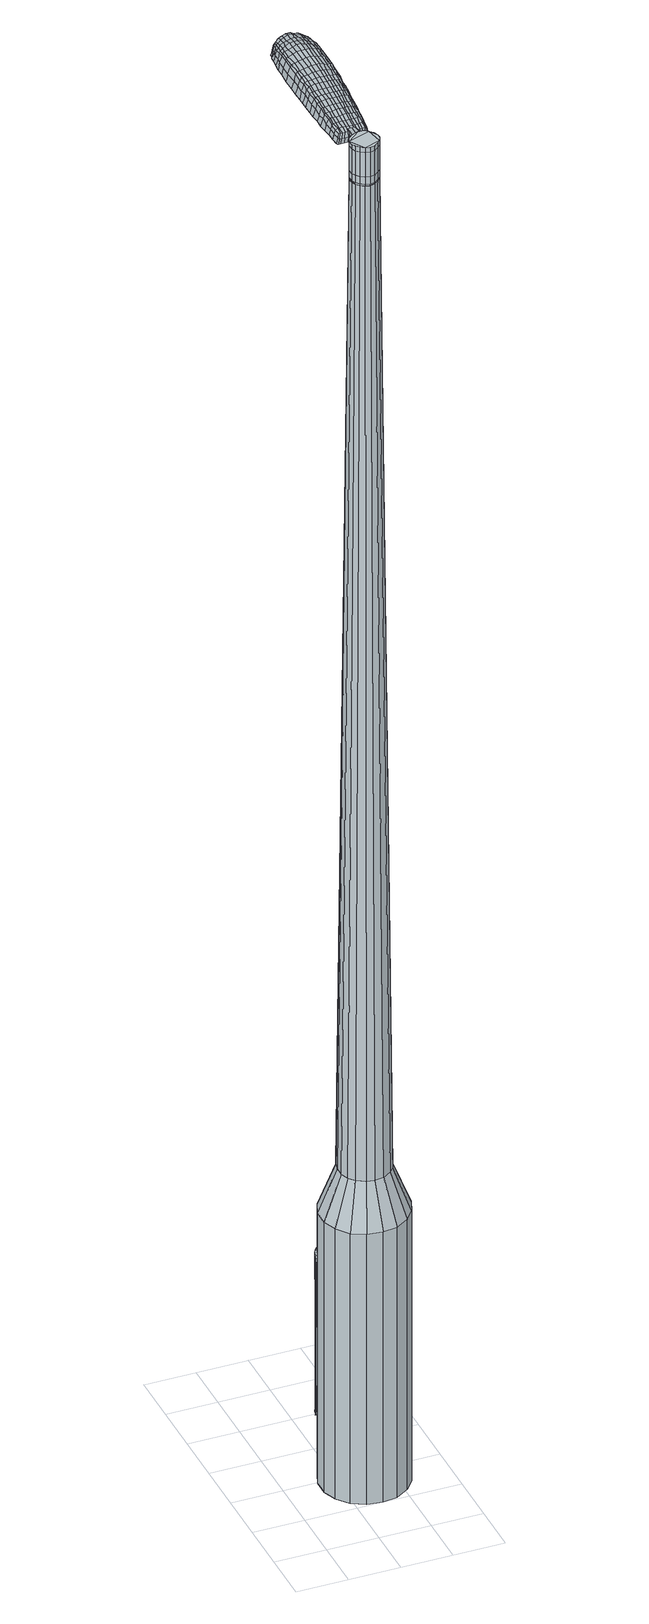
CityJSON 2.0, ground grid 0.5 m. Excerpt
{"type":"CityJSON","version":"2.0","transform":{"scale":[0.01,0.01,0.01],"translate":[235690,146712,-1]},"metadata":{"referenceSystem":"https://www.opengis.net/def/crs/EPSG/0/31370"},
"CityObjects":{
"object1":{"type":"GenericCityObject","attributes":{"cluster":650,"mean_distance_to_centroid":0.314,"new_centroid_x":235690.76,"new_centroid_y":146712.9,"mean_distance_to_camera":8.5,"H1":5.84,"H2":6.39,"Z_final":112.49,"cluster2":-1,"proj_x":235693.69,"proj_y":146712.89,"id_line":94914,"bearing_l":180.25,"distance":2.93,"orientation":"right","G_obj":90.25},"geometry":[{"type":"MultiSurface","lod":"2","boundaries":[[[0,1,2,3]],[[1,4,5,2]],[[4,6,7,5]],[[6,8,9,7]],[[8,10,11,9]],[[10,12,13,11]],[[12,14,15,13]],[[14,16,17,15]],[[16,18,19,17]],[[18,20,21,19]],[[20,22,23,21]],[[22,24,25,23]],[[24,26,27,25]],[[26,28,29,27]],[[28,30,31,29]],[[30,32,33,31]],[[32,34,35,33]],[[34,0,3,35]],[[36,37,38,39]],[[38,40,41,42]],[[41,43,42]],[[42,44,45,46]],[[45,47,46]],[[46,48,49,50]],[[49,51,50]],[[42,46,50,38]],[[50,52,39,38]],[[53,36,39]],[[2,5,7,35]],[[7,9,11,15]],[[11,13,15]],[[15,17,19,23]],[[19,21,23]],[[23,25,27,31]],[[27,29,31]],[[15,23,31,7]],[[31,33,35,7]],[[3,2,35]],[[1,0,54,55]],[[0,34,56,54]],[[34,32,57,56]],[[32,30,58,57]],[[30,28,59,58]],[[28,26,60,59]],[[26,24,61,60]],[[24,22,62,61]],[[22,20,63,62]],[[20,18,64,63]],[[18,16,65,64]],[[16,14,66,65]],[[14,12,67,66]],[[12,10,68,67]],[[10,8,69,68]],[[8,6,70,69]],[[6,4,71,70]],[[4,1,55,71]],[[55,54,72,73]],[[54,56,74,72]],[[56,57,75,74]],[[57,58,76,75]],[[58,59,77,76]],[[59,60,78,77]],[[60,61,79,78]],[[61,62,80,79]],[[62,63,81,80]],[[63,64,82,81]],[[64,65,83,82]],[[65,66,84,83]],[[66,67,85,84]],[[67,68,86,85]],[[68,69,87,86]],[[69,70,88,87]],[[70,71,89,88]],[[71,55,73,89]],[[72,90,91,92]],[[74,93,90,72]],[[75,94,93,74]],[[95,96,94,75]],[[97,98,96,95]],[[99,100,98,97]],[[79,101,100,99]],[[80,102,101,79]],[[103,104,102,80]],[[105,106,104,103]],[[107,108,106,105]],[[84,109,108,107]],[[110,111,109,84]],[[112,113,111,110]],[[114,115,113,112]],[[116,117,115,114]],[[89,118,117,116]],[[92,91,118,89]],[[119,120,121,122]],[[123,119,122,124]],[[125,123,124,126]],[[127,125,126,128]],[[129,127,128,130]],[[131,129,130,132]],[[133,131,132,134]],[[135,133,134,136]],[[137,135,136,138]],[[139,137,138,140]],[[141,139,140,142]],[[143,141,142,144]],[[145,143,144,146]],[[147,145,146,148]],[[149,147,148,150]],[[151,149,150,152]],[[73,72,92]],[[76,95,75]],[[76,77,97,95]],[[77,78,99,97]],[[78,79,99]],[[81,103,80]],[[81,82,105,103]],[[82,83,107,105]],[[83,84,107]],[[85,110,84]],[[85,86,112,110]],[[86,87,114,112]],[[87,88,116,114]],[[88,89,116]],[[73,92,89]],[[153,91,90]],[[153,118,91]],[[154,117,118]],[[154,155,115,117]],[[155,156,113,115]],[[156,157,111,113]],[[157,109,111]],[[158,108,109]],[[158,159,106,108]],[[159,160,104,106]],[[160,102,104]],[[161,100,101]],[[161,162,98,100]],[[162,163,96,98]],[[163,94,96]],[[39,52,151,164]],[[153,90,165,152]],[[53,39,164,120]],[[90,93,121,165]],[[36,53,120,119]],[[93,94,122,121]],[[37,36,119,123]],[[94,163,124,122]],[[38,37,123,125]],[[163,162,126,124]],[[40,38,125,127]],[[162,161,128,126]],[[41,40,127,129]],[[161,101,130,128]],[[43,41,129,131]],[[101,102,132,130]],[[42,43,131,133]],[[102,160,134,132]],[[44,42,133,135]],[[160,159,136,134]],[[45,44,135,137]],[[159,158,138,136]],[[47,45,137,139]],[[158,109,140,138]],[[46,47,139,141]],[[109,157,142,140]],[[48,46,141,143]],[[157,156,144,142]],[[49,48,143,145]],[[156,155,146,144]],[[51,49,145,147]],[[155,154,148,146]],[[50,51,147,149]],[[154,118,150,148]],[[52,50,149,151]],[[118,153,152,150]],[[151,152,166,167]],[[152,165,168,166]],[[165,121,169,168]],[[121,120,170,169]],[[120,164,171,170]],[[164,151,167,171]],[[172,173,174,175]],[[176,172,175,177]],[[172,176,178,179]],[[173,172,179,180]],[[181,182,183,184]],[[185,181,184,186]],[[181,185,187,188]],[[182,181,188,189]],[[190,191,192,193]],[[194,190,193,195]],[[190,194,196,197]],[[191,190,197,198]],[[199,200,201,202]],[[203,199,202,204]],[[199,203,205,206]],[[200,199,206,207]],[[208,209,210,211]],[[212,208,211,213]],[[208,212,214,215]],[[209,208,215,216]],[[217,218,219,220]],[[221,217,220,222]],[[217,221,223,224]],[[218,217,224,225]],[[226,227,228,229]],[[218,226,229,219]],[[226,218,225,230]],[[227,226,230,231]],[[232,233,234,235]],[[227,232,235,228]],[[232,227,231,236]],[[233,232,236,237]],[[238,176,177,239]],[[233,238,239,234]],[[238,233,237,240]],[[176,238,240,178]],[[241,242,243,244]],[[245,241,244,246]],[[241,245,247,248]],[[242,241,248,249]],[[250,251,252,253]],[[242,250,253,243]],[[250,242,249,254]],[[251,250,254,255]],[[256,257,258,259]],[[251,256,259,252]],[[256,251,255,260]],[[257,256,260,261]],[[262,263,264,265]],[[257,262,265,258]],[[262,257,261,266]],[[263,262,266,267]],[[268,173,180,269]],[[263,268,269,264]],[[268,263,267,270]],[[173,268,270,174]],[[271,272,273,274]],[[275,271,274,276]],[[271,275,277,278]],[[272,271,278,279]],[[280,281,282,283]],[[272,280,283,273]],[[280,272,279,284]],[[281,280,284,285]],[[286,287,288,289]],[[281,286,289,282]],[[286,281,285,290]],[[287,286,290,291]],[[292,185,186,293]],[[287,292,293,288]],[[292,287,291,294]],[[185,292,294,187]],[[295,296,297,298]],[[299,295,298,300]],[[295,299,301,302]],[[296,295,302,303]],[[304,305,306,307]],[[296,304,307,297]],[[304,296,303,308]],[[305,304,308,309]],[[310,311,312,313]],[[305,310,313,306]],[[310,305,309,314]],[[311,310,314,315]],[[316,317,318,319]],[[311,316,319,312]],[[316,311,315,320]],[[317,316,320,321]],[[322,182,189,323]],[[317,322,323,318]],[[322,317,321,324]],[[182,322,324,183]],[[325,211,210,326]],[[327,325,326,328]],[[325,327,329,330]],[[211,325,330,213]],[[331,327,328,332]],[[333,331,332,334]],[[331,333,335,336]],[[327,331,336,329]],[[337,333,334,338]],[[339,337,338,340]],[[337,339,341,342]],[[333,337,342,335]],[[343,339,340,344]],[[345,343,344,346]],[[343,345,347,348]],[[339,343,348,341]],[[349,345,346,350]],[[200,349,350,201]],[[349,200,207,351]],[[345,349,351,347]],[[352,353,198,197]],[[354,352,197,196]],[[352,354,355,356]],[[353,352,356,357]],[[358,359,357,356]],[[360,358,356,355]],[[358,360,361,362]],[[359,358,362,363]],[[364,365,363,362]],[[366,364,362,361]],[[364,366,367,368]],[[365,364,368,369]],[[370,371,369,368]],[[372,370,368,367]],[[370,372,205,203]],[[371,370,203,204]],[[373,374,375,376]],[[275,373,376,277]],[[373,275,276,377]],[[374,373,377,378]],[[379,194,195,380]],[[374,379,380,375]],[[379,374,378,381]],[[194,379,381,196]],[[382,383,384,385]],[[221,382,385,223]],[[382,221,222,386]],[[383,382,386,387]],[[388,389,390,391]],[[383,388,391,384]],[[388,383,387,392]],[[389,388,392,393]],[[394,191,198,395]],[[389,394,395,390]],[[394,389,393,396]],[[191,394,396,192]],[[397,398,399,400]],[[179,397,400,180]],[[397,179,178,401]],[[398,397,401,402]],[[403,404,405,406]],[[398,403,406,399]],[[403,398,402,407]],[[404,403,407,408]],[[409,202,201,410]],[[404,409,410,405]],[[409,404,408,411]],[[202,409,411,204]],[[412,413,414,415]],[[184,412,415,186]],[[412,184,183,416]],[[413,412,416,417]],[[418,206,205,419]],[[413,418,419,414]],[[418,413,417,420]],[[206,418,420,207]],[[421,422,423,424]],[[299,421,424,301]],[[421,299,300,425]],[[422,421,425,426]],[[427,212,213,428]],[[422,427,428,423]],[[427,422,426,429]],[[212,427,429,214]],[[430,431,432,433]],[[245,430,433,247]],[[430,245,246,434]],[[431,430,434,435]],[[436,437,438,439]],[[431,436,439,432]],[[436,431,435,440]],[[437,436,440,441]],[[442,209,216,443]],[[437,442,443,438]],[[442,437,441,444]],[[209,442,444,210]],[[445,446,435,434]],[[244,445,434,246]],[[445,244,243,447]],[[446,445,447,448]],[[449,450,441,440]],[[446,449,440,435]],[[449,446,448,451]],[[450,449,451,452]],[[453,326,210,444]],[[450,453,444,441]],[[453,450,452,454]],[[326,453,454,328]],[[455,456,457,458]],[[302,455,458,303]],[[455,302,301,424]],[[456,455,424,423]],[[459,330,329,460]],[[456,459,460,457]],[[459,456,423,428]],[[330,459,428,213]],[[461,462,448,447]],[[253,461,447,243]],[[461,253,252,463]],[[462,461,463,464]],[[465,466,452,451]],[[462,465,451,448]],[[465,462,464,467]],[[466,465,467,468]],[[469,332,328,454]],[[466,469,454,452]],[[469,466,468,470]],[[332,469,470,334]],[[471,472,473,474]],[[308,471,474,309]],[[471,308,303,458]],[[472,471,458,457]],[[475,336,335,476]],[[472,475,476,473]],[[475,472,457,460]],[[336,475,460,329]],[[477,478,464,463]],[[259,477,463,252]],[[477,259,258,479]],[[478,477,479,480]],[[481,482,468,467]],[[478,481,467,464]],[[481,478,480,483]],[[482,481,483,484]],[[485,338,334,470]],[[482,485,470,468]],[[485,482,484,486]],[[338,485,486,340]],[[487,488,489,490]],[[314,487,490,315]],[[487,314,309,474]],[[488,487,474,473]],[[491,342,341,492]],[[488,491,492,489]],[[491,488,473,476]],[[342,491,476,335]],[[493,494,480,479]],[[265,493,479,258]],[[493,265,264,495]],[[494,493,495,496]],[[497,498,484,483]],[[494,497,483,480]],[[497,494,496,499]],[[498,497,499,500]],[[501,344,340,486]],[[498,501,486,484]],[[501,498,500,502]],[[344,501,502,346]],[[503,504,505,506]],[[320,503,506,321]],[[503,320,315,490]],[[504,503,490,489]],[[507,348,347,508]],[[504,507,508,505]],[[507,504,489,492]],[[348,507,492,341]],[[509,510,496,495]],[[269,509,495,264]],[[509,269,180,400]],[[510,509,400,399]],[[511,512,500,499]],[[510,511,499,496]],[[511,510,399,406]],[[512,511,406,405]],[[513,350,346,502]],[[512,513,502,500]],[[513,512,405,410]],[[350,513,410,201]],[[514,515,417,416]],[[324,514,416,183]],[[514,324,321,506]],[[515,514,506,505]],[[516,351,207,420]],[[515,516,420,417]],[[516,515,505,508]],[[351,516,508,347]],[[517,518,378,377]],[[274,517,377,276]],[[517,274,273,519]],[[518,517,519,520]],[[521,354,196,381]],[[518,521,381,378]],[[521,518,520,522]],[[354,521,522,355]],[[523,524,525,526]],[[224,523,526,225]],[[523,224,223,385]],[[524,523,385,384]],[[527,528,529,530]],[[524,527,530,525]],[[527,524,384,391]],[[528,527,391,390]],[[531,353,357,532]],[[528,531,532,529]],[[531,528,390,395]],[[353,531,395,198]],[[533,534,520,519]],[[283,533,519,273]],[[533,283,282,535]],[[534,533,535,536]],[[537,360,355,522]],[[534,537,522,520]],[[537,534,536,538]],[[360,537,538,361]],[[539,540,541,542]],[[230,539,542,231]],[[539,230,225,526]],[[540,539,526,525]],[[543,544,545,546]],[[540,543,546,541]],[[543,540,525,530]],[[544,543,530,529]],[[547,359,363,548]],[[544,547,548,545]],[[547,544,529,532]],[[359,547,532,357]],[[549,550,536,535]],[[289,549,535,282]],[[549,289,288,551]],[[550,549,551,552]],[[553,366,361,538]],[[550,553,538,536]],[[553,550,552,554]],[[366,553,554,367]],[[555,556,557,558]],[[236,555,558,237]],[[555,236,231,542]],[[556,555,542,541]],[[559,560,561,562]],[[556,559,562,557]],[[559,556,541,546]],[[560,559,546,545]],[[563,365,369,564]],[[560,563,564,561]],[[563,560,545,548]],[[365,563,548,363]],[[565,566,552,551]],[[293,565,551,288]],[[565,293,186,415]],[[566,565,415,414]],[[567,372,367,554]],[[566,567,554,552]],[[567,566,414,419]],[[372,567,419,205]],[[568,569,402,401]],[[240,568,401,178]],[[568,240,237,558]],[[569,568,558,557]],[[570,571,408,407]],[[569,570,407,402]],[[570,569,557,562]],[[571,570,562,561]],[[572,371,204,411]],[[571,572,411,408]],[[572,571,561,564]],[[371,572,564,369]],[[573,574,575,576]],[[576,575,577,578]],[[579,577,575,580]],[[580,575,574,581]],[[582,583,584,585]],[[585,584,586,587]],[[588,586,584,589]],[[589,584,583,590]],[[591,592,593,594]],[[594,593,595,596]],[[597,595,593,598]],[[598,593,592,599]],[[600,601,602,603]],[[603,602,604,605]],[[606,604,602,607]],[[607,602,601,608]],[[609,610,611,612]],[[612,611,613,614]],[[615,613,611,616]],[[616,611,610,617]],[[618,619,620,621]],[[621,620,622,623]],[[624,622,620,625]],[[625,620,619,626]],[[627,628,629,630]],[[630,629,619,618]],[[626,619,629,631]],[[631,629,628,632]],[[633,634,635,636]],[[636,635,628,627]],[[632,628,635,637]],[[637,635,634,638]],[[578,577,639,640]],[[640,639,634,633]],[[638,634,639,641]],[[641,639,577,579]],[[642,643,644,645]],[[645,644,646,647]],[[648,646,644,649]],[[649,644,643,650]],[[651,652,653,654]],[[654,653,643,642]],[[650,643,653,655]],[[655,653,652,656]],[[657,658,659,660]],[[660,659,652,651]],[[656,652,659,661]],[[661,659,658,662]],[[663,664,665,666]],[[666,665,658,657]],[[662,658,665,667]],[[667,665,664,668]],[[581,574,669,670]],[[670,669,664,663]],[[668,664,669,671]],[[671,669,574,573]],[[672,673,674,675]],[[675,674,676,677]],[[678,676,674,679]],[[679,674,673,680]],[[681,682,683,684]],[[684,683,673,672]],[[680,673,683,685]],[[685,683,682,686]],[[687,688,689,690]],[[690,689,682,681]],[[686,682,689,691]],[[691,689,688,692]],[[587,586,693,694]],[[694,693,688,687]],[[692,688,693,695]],[[695,693,586,588]],[[696,697,698,699]],[[699,698,700,701]],[[702,700,698,703]],[[703,698,697,704]],[[705,706,707,708]],[[708,707,697,696]],[[704,697,707,709]],[[709,707,706,710]],[[711,712,713,714]],[[714,713,706,705]],[[710,706,713,715]],[[715,713,712,716]],[[717,718,719,720]],[[720,719,712,711]],[[716,712,719,721]],[[721,719,718,722]],[[590,583,723,724]],[[724,723,718,717]],[[722,718,723,725]],[[725,723,583,582]],[[609,612,726,727]],[[727,726,728,729]],[[730,728,726,731]],[[731,726,612,614]],[[729,728,732,733]],[[733,732,734,735]],[[736,734,732,737]],[[737,732,728,730]],[[735,734,738,739]],[[739,738,740,741]],[[742,740,738,743]],[[743,738,734,736]],[[741,740,744,745]],[[745,744,746,747]],[[748,746,744,749]],[[749,744,740,742]],[[747,746,750,751]],[[751,750,601,600]],[[608,601,750,752]],[[752,750,746,748]],[[599,753,754,598]],[[598,754,755,597]],[[756,755,754,757]],[[757,754,753,758]],[[758,759,760,757]],[[757,760,761,756]],[[762,761,760,763]],[[763,760,759,764]],[[764,765,766,763]],[[763,766,767,762]],[[768,767,766,769]],[[769,766,765,770]],[[770,771,772,769]],[[769,772,773,768]],[[606,773,772,604]],[[604,772,771,605]],[[774,775,776,777]],[[777,776,676,678]],[[677,676,776,778]],[[778,776,775,779]],[[596,595,780,781]],[[781,780,775,774]],[[779,775,780,782]],[[782,780,595,597]],[[783,784,785,786]],[[786,785,622,624]],[[623,622,785,787]],[[787,785,784,788]],[[789,790,791,792]],[[792,791,784,783]],[[788,784,791,793]],[[793,791,790,794]],[[599,592,795,796]],[[796,795,790,789]],[[794,790,795,797]],[[797,795,592,591]],[[798,799,800,801]],[[801,800,580,581]],[[579,580,800,802]],[[802,800,799,803]],[[804,805,806,807]],[[807,806,799,798]],[[803,799,806,808]],[[808,806,805,809]],[[600,603,810,811]],[[811,810,805,804]],[[809,805,810,812]],[[812,810,603,605]],[[813,814,815,816]],[[816,815,585,587]],[[582,585,815,817]],[[817,815,814,818]],[[606,607,819,820]],[[820,819,814,813]],[[818,814,819,821]],[[821,819,607,608]],[[822,823,824,825]],[[825,824,700,702]],[[701,700,824,826]],[[826,824,823,827]],[[614,613,828,829]],[[829,828,823,822]],[[827,823,828,830]],[[830,828,613,615]],[[831,832,833,648]],[[833,646,648]],[[647,646,833,834]],[[834,833,832,835]],[[836,837,838,839]],[[839,838,832,831]],[[835,832,838,840]],[[840,838,837,841]],[[617,610,842,843]],[[843,842,837,836]],[[841,837,842,844]],[[844,842,610,609]],[[835,845,846,834]],[[834,846,645,647]],[[642,645,846,847]],[[847,846,845,848]],[[841,849,850,840]],[[840,850,845,835]],[[848,845,850,851]],[[851,850,849,852]],[[609,727,853,844]],[[844,853,849,841]],[[852,849,853,854]],[[854,853,727,729]],[[855,856,857,858]],[[858,857,703,704]],[[702,703,857,825]],[[825,857,856,822]],[[730,731,859,860]],[[860,859,856,855]],[[822,856,859,829]],[[829,859,731,614]],[[848,861,862,847]],[[847,862,654,642]],[[651,654,862,863]],[[863,862,861,864]],[[852,865,866,851]],[[851,866,861,848]],[[864,861,866,867]],[[867,866,865,868]],[[729,733,869,854]],[[854,869,865,852]],[[868,865,869,870]],[[870,869,733,735]],[[871,872,873,874]],[[874,873,709,710]],[[704,709,873,858]],[[858,873,872,855]],[[736,737,875,876]],[[876,875,872,871]],[[855,872,875,860]],[[860,875,737,730]],[[864,877,878,863]],[[863,878,660,651]],[[657,660,878,879]],[[879,878,877,880]],[[868,881,882,867]],[[867,882,877,864]],[[880,877,882,883]],[[883,882,881,884]],[[735,739,885,870]],[[870,885,881,868]],[[884,881,885,886]],[[886,885,739,741]],[[887,888,889,890]],[[890,889,715,716]],[[710,715,889,874]],[[874,889,888,871]],[[742,743,891,892]],[[892,891,888,887]],[[871,888,891,876]],[[876,891,743,736]],[[880,893,894,879]],[[879,894,666,657]],[[663,666,894,895]],[[895,894,893,896]],[[884,897,898,883]],[[883,898,893,880]],[[896,893,898,899]],[[899,898,897,900]],[[741,745,901,886]],[[886,901,897,884]],[[900,897,901,902]],[[902,901,745,747]],[[903,904,905,906]],[[906,905,721,722]],[[716,721,905,890]],[[890,905,904,887]],[[748,749,907,908]],[[908,907,904,903]],[[887,904,907,892]],[[892,907,749,742]],[[896,909,910,895]],[[895,910,670,663]],[[581,670,910,801]],[[801,910,909,798]],[[900,911,912,899]],[[899,912,909,896]],[[798,909,912,807]],[[807,912,911,804]],[[747,751,913,902]],[[902,913,911,900]],[[804,911,913,811]],[[811,913,751,600]],[[818,914,915,817]],[[817,915,725,582]],[[722,725,915,906]],[[906,915,914,903]],[[608,752,916,821]],[[821,916,914,818]],[[903,914,916,908]],[[908,916,752,748]],[[779,917,918,778]],[[778,918,675,677]],[[672,675,918,919]],[[919,918,917,920]],[[597,755,921,782]],[[782,921,917,779]],[[920,917,921,922]],[[922,921,755,756]],[[923,924,925,926]],[[926,925,625,626]],[[624,625,925,786]],[[786,925,924,783]],[[927,928,929,930]],[[930,929,924,923]],[[783,924,929,792]],[[792,929,928,789]],[[758,753,931,932]],[[932,931,928,927]],[[789,928,931,796]],[[796,931,753,599]],[[920,933,934,919]],[[919,934,684,672]],[[681,684,934,935]],[[935,934,933,936]],[[756,761,937,922]],[[922,937,933,920]],[[936,933,937,938]],[[938,937,761,762]],[[939,940,941,942]],[[942,941,631,632]],[[626,631,941,926]],[[926,941,940,923]],[[943,944,945,946]],[[946,945,940,939]],[[923,940,945,930]],[[930,945,944,927]],[[764,759,947,948]],[[948,947,944,943]],[[927,944,947,932]],[[932,947,759,758]],[[936,949,950,935]],[[935,950,690,681]],[[687,690,950,951]],[[951,950,949,952]],[[762,767,953,938]],[[938,953,949,936]],[[952,949,953,954]],[[954,953,767,768]],[[955,956,957,958]],[[958,957,637,638]],[[632,637,957,942]],[[942,957,956,939]],[[959,960,961,962]],[[962,961,956,955]],[[939,956,961,946]],[[946,961,960,943]],[[770,765,963,964]],[[964,963,960,959]],[[943,960,963,948]],[[948,963,765,764]],[[952,965,966,951]],[[951,966,694,687]],[[587,694,966,816]],[[816,966,965,813]],[[768,773,967,954]],[[954,967,965,952]],[[813,965,967,820]],[[820,967,773,606]],[[803,968,969,802]],[[802,969,641,579]],[[638,641,969,958]],[[958,969,968,955]],[[809,970,971,808]],[[808,971,968,803]],[[955,968,971,962]],[[962,971,970,959]],[[605,771,972,812]],[[812,972,970,809]],[[959,970,972,964]],[[964,972,771,770]],[[573,576,175,174]],[[576,578,177,175]],[[588,589,188,187]],[[589,590,189,188]],[[591,594,193,192]],[[594,596,195,193]],[[615,616,215,214]],[[616,617,216,215]],[[618,621,220,219]],[[621,623,222,220]],[[627,630,229,228]],[[630,618,219,229]],[[633,636,235,234]],[[636,627,228,235]],[[578,640,239,177]],[[640,633,234,239]],[[648,649,248,247]],[[649,650,249,248]],[[650,655,254,249]],[[655,656,255,254]],[[656,661,260,255]],[[661,662,261,260]],[[662,667,266,261]],[[667,668,267,266]],[[668,671,270,267]],[[671,573,174,270]],[[678,679,278,277]],[[679,680,279,278]],[[680,685,284,279]],[[685,686,285,284]],[[686,691,290,285]],[[691,692,291,290]],[[692,695,294,291]],[[695,588,187,294]],[[696,699,298,297]],[[699,701,300,298]],[[705,708,307,306]],[[708,696,297,307]],[[711,714,313,312]],[[714,705,306,313]],[[717,720,319,318]],[[720,711,312,319]],[[590,724,323,189]],[[724,717,318,323]],[[774,777,376,375]],[[777,678,277,376]],[[596,781,380,195]],[[781,774,375,380]],[[623,787,386,222]],[[787,788,387,386]],[[788,793,392,387]],[[793,794,393,392]],[[794,797,396,393]],[[797,591,192,396]],[[701,826,425,300]],[[826,827,426,425]],[[827,830,429,426]],[[830,615,214,429]],[[831,648,433,432]],[[648,247,433]],[[836,839,439,438]],[[839,831,432,439]],[[617,843,443,216]],[[843,836,438,443]],[[973,974,975,976]],[[977,978,976,975]],[[979,980,981,982]],[[983,984,985,986]],[[974,987,988,975]],[[989,977,975,988]],[[990,979,982,991]],[[992,993,984,983]],[[987,994,995,988]],[[995,996,989,988]],[[997,990,991,998]],[[999,993,992,1000]],[[994,1001,1002,995]],[[1002,1003,996,995]],[[1004,997,998,1005]],[[1006,999,1000,1007]],[[1008,1009,1010,1011]],[[1012,1013,1009,1008]],[[1012,1014,1015,1013]],[[1014,1016,1017,1015]],[[1018,1019,1020,1021]],[[1022,1023,1019,1018]],[[1024,1025,1023,1022]],[[1026,1027,1025,1024]],[[1021,1010,1009,1018]],[[1018,1009,1013,1022]],[[1013,1015,1024,1022]],[[1015,1017,1026,1024]],[[982,981,978,977]],[[991,982,977,989]],[[996,998,991,989]],[[1003,1005,998,996]],[[983,986,980,979]],[[992,983,979,990]],[[1000,992,990,997]],[[1007,1000,997,1004]],[[984,1008,1011,985]],[[993,1012,1008,984]],[[1014,1012,993,999]],[[1016,1014,999,1006]],[[1028,1029,1030,1031]],[[1030,1032,1033,1034]],[[1030,1034,1035,1036]],[[1030,1036,1031]],[[1037,1028,1031,1038]],[[1039,1038,1031,1040]],[[1041,1040,1031]],[[1042,1030,1029,1043]],[[1044,1042,1043,1045]],[[1046,1044,1045,1047]],[[1048,1046,1047,1049]],[[1050,1048,1049,1051]],[[1051,1052,1053,1054]],[[1051,1054,1055,1056]],[[1051,1056,1057,1058]],[[1057,1059,1060,1061]],[[1057,1061,1062,1063]],[[1057,1063,1058]],[[1051,1058,1050]],[[1064,1065,1029,1028]],[[1066,1067,1032,1030]],[[1068,1069,1041,1031]],[[1065,1070,1043,1029]],[[1071,1066,1030,1042]],[[1070,1072,1045,1043]],[[1073,1071,1042,1044]],[[1072,1074,1047,1045]],[[1075,1073,1044,1046]],[[1074,1076,1049,1047]],[[1077,1075,1046,1048]],[[1076,1078,1051,1049]],[[1079,1077,1048,1050]],[[1078,1080,1052,1051]],[[1081,1082,1059,1057]],[[1083,1079,1050,1058]],[[1053,1052,1080,1084]],[[1054,1053,1084,1085]],[[1055,1054,1085,1086]],[[1056,1055,1086,1087]],[[1057,1056,1087,1081]],[[1088,1064,1028,1037]],[[1089,1088,1037,1038]],[[1090,1089,1038,1039]],[[1091,1090,1039,1040]],[[1069,1091,1040,1041]],[[1033,1032,1067,1092]],[[1060,1059,1082,1093]],[[1034,1033,1092,1094]],[[1035,1034,1094,1095]],[[1036,1035,1095,1096]],[[1031,1036,1096,1068]],[[1061,1060,1093,1097]],[[1062,1061,1097,1098]],[[1063,1062,1098,1099]],[[1058,1063,1099,1083]]]}]}
},
"vertices":[
[74,134,384],[89,132,384],[89,132,96],[74,134,96],[101,124,384],[101,124,96],[111,113,384],[111,113,96],[116,99,384],[116,99,96],[116,85,384],[116,85,96],[111,71,384],[111,71,96],[102,60,384],[102,60,96],[89,52,384],[89,52,96],[75,50,384],[75,50,96],[60,52,384],[60,52,96],[47,59,384],[47,59,96],[38,71,384],[38,71,96],[33,84,384],[33,84,96],[33,99,384],[33,99,96],[38,113,384],[38,113,96],[47,124,384],[47,124,96],[60,132,384],[60,132,96],[66,102,1524],[63,99,1524],[61,94,1524],[74,105,1524],[61,89,1524],[63,85,1524],[70,79,1524],[66,82,1524],[74,78,1524],[79,79,1524],[86,85,1524],[83,82,1524],[88,90,1524],[88,94,1524],[83,102,1524],[86,99,1524],[79,105,1524],[70,104,1524],[74,117,429],[83,116,429],[66,115,429],[58,111,429],[52,104,429],[50,96,429],[50,87,429],[53,79,429],[58,73,429],[66,68,429],[74,67,429],[83,68,429],[91,73,429],[96,79,429],[99,88,429],[99,96,429],[96,105,429],[90,111,429],[74,105,1483],[79,105,1483],[70,104,1483],[66,102,1483],[63,99,1483],[61,94,1483],[61,89,1483],[63,85,1483],[66,82,1483],[70,79,1483],[74,78,1483],[79,79,1483],[83,82,1483],[86,85,1483],[88,90,1483],[88,94,1483],[86,99,1483],[83,102,1483],[74,105,1485],[79,104,1485],[79,104,1483],[70,104,1485],[66,102,1485],[63,98,1483],[63,98,1485],[62,94,1483],[62,94,1485],[62,90,1483],[62,90,1485],[63,85,1485],[66,82,1485],[70,80,1483],[70,80,1485],[74,79,1483],[74,79,1485],[79,80,1483],[79,80,1485],[83,82,1485],[85,85,1483],[85,85,1485],[87,90,1483],[87,90,1485],[87,94,1483],[87,94,1485],[85,98,1483],[85,98,1485],[83,102,1485],[66,102,1519],[70,104,1519],[70,104,1493],[66,102,1493],[63,99,1519],[63,99,1493],[61,94,1519],[61,94,1493],[61,89,1519],[61,89,1493],[63,85,1519],[63,85,1493],[66,82,1519],[66,82,1493],[70,79,1519],[70,79,1493],[74,78,1519],[74,78,1493],[79,79,1519],[79,79,1493],[83,82,1519],[83,82,1493],[86,85,1519],[86,85,1493],[88,90,1519],[88,90,1493],[88,94,1519],[88,94,1493],[86,99,1519],[86,99,1493],[83,102,1519],[83,102,1493],[79,105,1519],[79,105,1493],[79,105,1485],[86,99,1485],[88,94,1485],[88,90,1485],[86,85,1485],[79,79,1485],[74,78,1485],[70,79,1485],[61,89,1485],[61,94,1485],[63,99,1485],[74,105,1519],[74,105,1493],[77,124,1513],[77,124,1518],[74,124,1513],[71,124,1513],[71,124,1518],[74,124,1518],[93,198,1519],[93,191,1518],[95,192,1509],[95,199,1510],[94,207,1519],[95,208,1510],[92,206,1526],[92,197,1525],[92,190,1525],[55,198,1519],[55,191,1518],[57,190,1525],[56,197,1525],[55,207,1519],[56,206,1526],[53,208,1510],[53,200,1510],[54,192,1509],[72,272,1519],[76,272,1519],[76,273,1513],[72,273,1513],[68,271,1519],[68,271,1513],[68,269,1524],[72,270,1524],[76,270,1524],[72,198,1530],[73,190,1529],[76,190,1529],[76,198,1530],[72,207,1531],[76,207,1531],[69,207,1530],[69,198,1530],[69,190,1529],[73,117,1512],[76,117,1512],[76,118,1517],[73,118,1517],[70,117,1512],[70,118,1517],[70,118,1506],[73,118,1506],[76,118,1506],[92,257,1519],[92,254,1519],[94,255,1512],[93,258,1512],[91,260,1518],[92,261,1512],[90,259,1522],[91,257,1523],[91,254,1524],[93,249,1519],[93,244,1519],[95,245,1512],[94,250,1512],[91,249,1524],[92,243,1525],[94,238,1519],[94,230,1519],[95,231,1511],[95,239,1511],[92,237,1526],[92,229,1526],[94,218,1519],[95,220,1510],[92,218,1526],[90,124,1513],[90,132,1513],[89,131,1518],[88,124,1517],[89,119,1512],[88,120,1516],[90,120,1506],[91,125,1507],[91,133,1507],[90,139,1514],[91,147,1515],[90,146,1520],[89,139,1519],[92,141,1507],[92,148,1507],[91,154,1515],[92,162,1516],[90,161,1522],[90,154,1521],[93,156,1508],[93,163,1508],[92,169,1517],[92,177,1517],[91,176,1524],[91,168,1523],[94,170,1508],[94,178,1509],[93,184,1518],[91,183,1524],[94,185,1509],[56,258,1519],[56,255,1519],[57,254,1524],[57,258,1523],[57,260,1518],[57,260,1522],[55,261,1512],[55,259,1512],[54,256,1512],[55,250,1519],[55,244,1519],[56,244,1525],[56,249,1524],[54,251,1512],[53,245,1512],[54,238,1519],[54,230,1519],[56,229,1526],[56,237,1526],[53,239,1511],[53,231,1511],[54,219,1519],[56,218,1526],[53,220,1510],[59,124,1513],[59,132,1513],[58,133,1507],[58,125,1507],[60,119,1512],[59,120,1506],[61,120,1516],[60,124,1517],[60,131,1518],[58,140,1514],[58,147,1515],[56,148,1507],[57,141,1507],[60,139,1519],[59,146,1520],[57,154,1515],[57,162,1516],[55,163,1508],[56,156,1508],[59,154,1521],[58,161,1522],[56,169,1517],[56,177,1517],[54,178,1509],[55,171,1508],[58,168,1523],[57,176,1524],[56,184,1518],[54,185,1509],[57,183,1524],[73,123,1519],[76,123,1519],[73,131,1520],[76,131,1520],[70,131,1520],[70,123,1519],[73,138,1522],[76,138,1522],[73,146,1523],[76,146,1523],[70,146,1523],[70,138,1521],[73,153,1524],[76,153,1524],[73,161,1525],[76,161,1525],[70,161,1525],[70,153,1524],[73,168,1526],[76,168,1526],[73,175,1527],[76,175,1527],[69,175,1527],[69,168,1526],[73,183,1528],[76,183,1528],[69,183,1528],[72,267,1527],[76,267,1527],[68,266,1526],[68,262,1527],[72,263,1528],[76,263,1528],[72,256,1529],[76,256,1529],[68,255,1528],[68,248,1530],[72,249,1530],[76,249,1530],[72,242,1531],[76,242,1531],[68,241,1530],[68,232,1531],[72,232,1531],[76,232,1531],[72,220,1531],[76,220,1531],[68,219,1531],[58,263,1518],[60,265,1519],[59,266,1513],[57,263,1513],[58,261,1523],[60,263,1523],[64,268,1519],[63,269,1513],[64,266,1524],[90,262,1518],[89,264,1518],[88,263,1523],[89,261,1523],[91,263,1513],[89,265,1513],[86,267,1519],[83,269,1519],[83,268,1524],[86,265,1523],[87,268,1513],[83,270,1513],[79,271,1519],[79,269,1524],[80,272,1513],[90,197,1528],[88,197,1528],[88,190,1528],[90,190,1527],[91,206,1528],[89,206,1529],[86,197,1529],[82,197,1530],[82,190,1529],[85,190,1528],[86,206,1529],[83,206,1530],[79,198,1530],[79,190,1529],[79,207,1531],[58,197,1528],[60,197,1529],[60,206,1529],[58,206,1528],[58,190,1527],[61,190,1528],[64,197,1529],[64,206,1530],[65,190,1528],[61,117,1512],[63,117,1512],[64,118,1517],[62,118,1517],[60,118,1506],[62,118,1506],[66,117,1512],[67,118,1517],[66,118,1506],[88,117,1512],[86,117,1512],[87,118,1506],[89,118,1506],[87,118,1517],[86,118,1517],[84,117,1512],[81,117,1512],[82,118,1506],[84,118,1506],[83,118,1517],[81,118,1517],[78,117,1512],[79,118,1506],[78,118,1517],[87,124,1519],[86,124,1519],[88,131,1520],[86,131,1520],[83,123,1519],[81,123,1519],[84,131,1520],[81,131,1520],[78,123,1519],[78,131,1520],[62,124,1519],[63,124,1519],[63,131,1520],[61,131,1520],[67,124,1519],[66,131,1520],[88,138,1521],[86,138,1521],[88,146,1522],[86,146,1522],[84,138,1521],[81,138,1521],[84,146,1522],[81,146,1523],[78,138,1522],[78,146,1523],[61,138,1521],[63,138,1521],[63,146,1522],[60,146,1522],[66,138,1521],[66,146,1522],[88,153,1523],[87,153,1523],[89,161,1524],[87,161,1524],[84,153,1523],[81,153,1524],[84,161,1525],[82,161,1525],[79,153,1524],[79,161,1525],[60,153,1523],[62,153,1523],[62,161,1524],[60,161,1524],[66,153,1524],[66,161,1525],[89,168,1525],[87,168,1525],[89,175,1526],[88,175,1526],[85,168,1526],[82,168,1526],[85,175,1527],[82,175,1527],[79,168,1526],[79,175,1527],[59,168,1525],[62,168,1525],[61,175,1526],[59,175,1526],[65,168,1526],[65,175,1527],[90,183,1527],[88,183,1527],[85,183,1527],[82,183,1528],[79,183,1528],[59,183,1527],[61,183,1527],[65,183,1528],[58,259,1525],[60,261,1525],[58,255,1526],[60,257,1526],[64,264,1526],[64,260,1527],[89,258,1525],[88,260,1525],[88,257,1526],[90,255,1525],[86,263,1525],[83,265,1526],[83,261,1527],[86,259,1526],[79,266,1526],[79,262,1527],[58,250,1526],[60,252,1527],[57,244,1527],[60,245,1528],[64,254,1528],[63,247,1529],[90,250,1526],[89,251,1527],[89,245,1528],[91,244,1527],[86,253,1527],[83,255,1528],[83,248,1529],[86,246,1528],[80,256,1528],[80,248,1530],[57,238,1528],[59,239,1529],[57,230,1528],[59,230,1529],[63,240,1529],[64,231,1530],[91,237,1528],[89,238,1528],[89,230,1529],[91,229,1528],[86,240,1529],[83,241,1530],[83,232,1530],[86,231,1530],[80,241,1530],[80,232,1531],[57,218,1529],[60,218,1529],[64,219,1530],[91,218,1528],[89,218,1529],[86,219,1530],[83,219,1530],[79,219,1531],[93,193,1509],[91,191,1518],[91,198,1518],[93,200,1509],[92,207,1519],[93,208,1510],[90,206,1525],[90,197,1525],[90,190,1525],[59,190,1525],[57,191,1518],[57,198,1518],[58,197,1525],[57,207,1519],[58,206,1525],[55,208,1510],[55,200,1509],[56,193,1509],[76,270,1513],[76,269,1519],[72,269,1519],[72,270,1513],[69,268,1519],[69,269,1513],[69,267,1524],[72,268,1524],[76,268,1524],[76,191,1528],[73,191,1528],[73,198,1529],[76,198,1529],[73,207,1529],[76,207,1529],[69,207,1529],[69,198,1529],[69,191,1528],[76,120,1516],[76,119,1512],[73,119,1512],[73,120,1516],[70,119,1512],[70,120,1516],[70,120,1506],[73,120,1506],[76,120,1506],[92,255,1512],[90,254,1519],[90,257,1518],[91,258,1512],[89,259,1518],[91,260,1512],[89,258,1522],[89,257,1523],[89,253,1523],[93,245,1512],[91,243,1519],[91,249,1519],[92,250,1512],[90,249,1524],[90,243,1525],[93,231,1511],[92,230,1519],[92,238,1519],[93,239,1511],[90,237,1525],[90,229,1526],[92,218,1519],[93,220,1510],[90,218,1526],[87,132,1518],[88,132,1513],[88,125,1513],[87,124,1517],[87,120,1512],[86,120,1515],[88,120,1506],[89,126,1506],[89,133,1507],[88,146,1520],[89,147,1514],[88,140,1514],[87,139,1519],[90,141,1507],[90,148,1507],[88,161,1522],[90,162,1516],[89,155,1515],[88,154,1521],[91,156,1508],[91,163,1508],[89,176,1523],[90,177,1517],[90,169,1516],[89,169,1522],[92,171,1508],[92,178,1508],[91,184,1517],[89,183,1524],[92,185,1509],[59,254,1523],[58,254,1519],[58,258,1518],[59,257,1523],[58,260,1518],[59,259,1522],[57,260,1512],[57,258,1512],[56,255,1512],[58,243,1525],[57,244,1519],[57,250,1519],[58,249,1524],[56,251,1512],[55,245,1512],[58,229,1526],[56,230,1519],[56,238,1519],[58,237,1525],[55,239,1511],[55,231,1511],[56,219,1519],[58,218,1526],[55,220,1510],[60,133,1507],[61,132,1513],[61,125,1513],[60,126,1506],[62,120,1512],[61,121,1506],[62,120,1515],[62,124,1517],[62,132,1518],[58,148,1507],[60,147,1514],[60,140,1514],[59,141,1507],[61,139,1519],[61,146,1520],[57,163,1508],[59,162,1516],[59,155,1515],[58,156,1508],[61,154,1521],[60,161,1522],[56,178,1508],[58,177,1517],[58,169,1516],[57,171,1508],[60,169,1522],[59,176,1523],[58,184,1517],[56,185,1509],[59,183,1524],[73,124,1518],[76,124,1518],[73,132,1519],[76,132,1519],[70,132,1519],[70,124,1518],[73,139,1520],[76,139,1520],[73,146,1521],[76,146,1521],[70,146,1521],[70,139,1520],[73,154,1523],[76,154,1523],[73,161,1524],[76,161,1524],[70,161,1524],[70,154,1523],[73,169,1525],[76,169,1525],[73,176,1526],[76,176,1526],[69,176,1526],[70,169,1525],[73,183,1527],[76,183,1527],[69,183,1527],[76,266,1526],[72,266,1526],[69,265,1525],[69,261,1526],[72,262,1526],[76,262,1526],[76,255,1528],[72,256,1528],[69,255,1527],[69,248,1528],[72,248,1529],[76,248,1529],[76,241,1530],[72,241,1530],[69,241,1529],[69,232,1530],[72,232,1530],[76,232,1530],[76,220,1530],[72,220,1530],[69,219,1530],[60,264,1513],[61,263,1518],[59,261,1518],[58,262,1512],[60,260,1523],[62,262,1523],[65,266,1519],[64,267,1513],[65,265,1523],[86,261,1523],[87,263,1518],[89,261,1518],[88,259,1523],[90,261,1512],[88,263,1512],[82,266,1523],[82,267,1519],[85,265,1519],[84,264,1523],[85,266,1513],[82,268,1513],[79,269,1519],[79,267,1524],[79,270,1513],[88,190,1527],[88,197,1527],[89,197,1527],[89,190,1526],[89,206,1527],[88,206,1528],[82,191,1528],[82,198,1528],[85,198,1528],[85,190,1527],[85,206,1528],[82,207,1529],[79,198,1529],[79,191,1528],[79,207,1529],[61,206,1528],[61,197,1527],[59,197,1527],[59,206,1527],[60,190,1526],[61,190,1527],[65,198,1528],[65,207,1528],[65,191,1527],[64,120,1516],[63,119,1512],[62,119,1512],[63,120,1516],[61,120,1506],[62,120,1506],[66,119,1512],[67,120,1516],[66,120,1506],[87,120,1506],[86,119,1512],[87,119,1512],[86,120,1516],[85,120,1516],[82,120,1506],[81,119,1512],[84,119,1512],[84,120,1506],[83,120,1516],[81,120,1516],[78,119,1512],[79,120,1506],[78,120,1516],[85,124,1518],[86,124,1518],[86,131,1519],[86,132,1519],[81,124,1518],[83,124,1518],[83,132,1519],[81,132,1519],[78,124,1518],[78,132,1519],[63,132,1519],[64,124,1518],[63,124,1518],[62,132,1519],[67,124,1518],[67,132,1519],[86,139,1520],[87,139,1520],[87,146,1521],[86,146,1521],[81,139,1520],[84,139,1520],[84,146,1521],[81,146,1521],[78,139,1520],[78,146,1521],[63,146,1521],[63,139,1520],[62,139,1520],[62,146,1521],[66,139,1520],[66,146,1521],[86,154,1522],[87,154,1522],[88,161,1523],[87,161,1523],[81,154,1522],[84,154,1522],[84,161,1523],[81,161,1524],[78,154,1523],[78,161,1524],[62,161,1523],[62,154,1522],[61,154,1522],[61,161,1523],[66,154,1522],[66,161,1523],[87,169,1524],[88,169,1524],[88,176,1525],[87,176,1525],[81,169,1525],[84,169,1524],[85,176,1525],[82,176,1526],[79,169,1525],[79,176,1526],[62,176,1525],[62,169,1524],[61,169,1524],[60,176,1525],[66,169,1524],[65,176,1525],[87,183,1526],[88,183,1526],[82,183,1527],[85,183,1526],[79,183,1527],[61,183,1526],[60,183,1526],[65,183,1526],[61,260,1524],[60,258,1524],[60,255,1525],[61,256,1525],[65,263,1525],[65,259,1525],[87,256,1525],[87,259,1524],[88,257,1524],[88,254,1525],[82,260,1526],[82,264,1525],[85,262,1524],[85,258,1525],[79,265,1525],[79,261,1526],[61,251,1526],[59,250,1526],[59,244,1526],[60,245,1527],[64,253,1526],[64,246,1527],[88,244,1527],[88,251,1526],[89,249,1526],[89,243,1526],[82,247,1528],[82,254,1527],[85,252,1526],[85,246,1527],[79,255,1527],[79,248,1528],[60,238,1527],[59,238,1527],[59,230,1527],[60,230,1528],[64,240,1528],[64,231,1529],[88,230,1528],[88,238,1527],[89,237,1527],[89,229,1527],[82,232,1529],[82,240,1529],[86,239,1528],[86,231,1528],[79,241,1529],[79,232,1530],[60,218,1528],[59,218,1528],[64,219,1529],[88,218,1528],[89,218,1528],[82,219,1529],[85,219,1529],[79,219,1530],[88,120,1508],[81,120,1508],[82,153,1509],[90,153,1509],[83,174,1510],[91,174,1510],[83,214,1512],[93,214,1512],[93,196,1511],[83,196,1511],[83,232,1513],[83,245,1514],[92,245,1514],[93,232,1513],[75,120,1508],[74,153,1509],[74,174,1510],[74,214,1512],[74,196,1511],[74,232,1513],[74,245,1514],[68,120,1508],[66,152,1509],[66,174,1510],[65,214,1512],[65,196,1511],[65,245,1514],[65,232,1513],[61,120,1508],[59,152,1509],[57,174,1510],[55,214,1512],[56,196,1511],[56,245,1514],[55,232,1513],[82,259,1514],[81,263,1514],[88,263,1514],[91,259,1514],[74,259,1514],[74,263,1514],[66,259,1514],[67,263,1514],[57,258,1514],[60,263,1514],[78,268,1515],[75,271,1515],[76,271,1515],[83,268,1515],[74,268,1515],[74,271,1515],[69,268,1515],[73,271,1515],[65,268,1515],[72,271,1515],[35,111,334],[37,115,334],[37,115,165],[32,101,171],[35,111,165],[34,107,165],[33,104,166],[32,103,167],[32,101,169],[34,107,334],[33,104,333],[32,103,332],[32,101,331],[32,101,328],[47,126,165],[47,126,334],[59,133,165],[59,133,334],[74,136,165],[74,136,334],[89,133,165],[89,133,334],[102,126,165],[102,126,334],[105,123,334],[107,120,334],[109,118,333],[111,116,332],[112,115,331],[112,115,328],[105,123,165],[112,115,171],[112,115,169],[111,116,167],[109,118,166],[107,120,165],[38,110,334],[39,113,334],[39,113,165],[38,110,165],[35,100,171],[35,100,328],[48,124,334],[48,124,165],[61,130,334],[61,130,165],[74,133,334],[74,133,165],[88,130,334],[88,130,165],[100,124,334],[100,124,165],[103,121,334],[110,113,328],[110,113,171],[103,121,165],[105,118,334],[107,116,333],[108,114,332],[109,113,331],[37,106,334],[36,103,333],[35,102,332],[35,100,331],[37,106,165],[109,113,169],[36,103,166],[35,102,167],[35,100,169],[108,114,167],[107,116,166],[105,118,165]
]}
